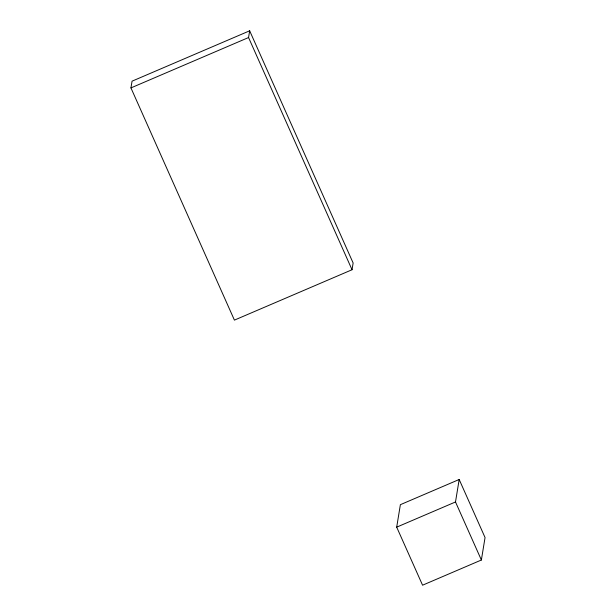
<?xml version="1.0" encoding="UTF-8"?>
<svg xmlns="http://www.w3.org/2000/svg" width="616" height="616" viewBox="0 0 616 616"><rect width="100%" height="100%" fill="white"/><g stroke="black" fill="none" stroke-linecap="round" stroke-linejoin="round"><path stroke-width="0.92" d="M130.946 87.911L132.055 81.173L249.665 30.8L353.137 263.009L352.029 269.746L234.419 320.12L130.946 87.911L248.556 37.538L249.665 30.8M396.696 527.15L400.377 504.681L459.182 479.494L485.054 537.552L481.373 560.013L422.568 585.2L396.696 527.15L455.501 501.963L459.182 479.494M248.556 37.538L352.029 269.746M455.501 501.963L481.373 560.013"/></g></svg>
